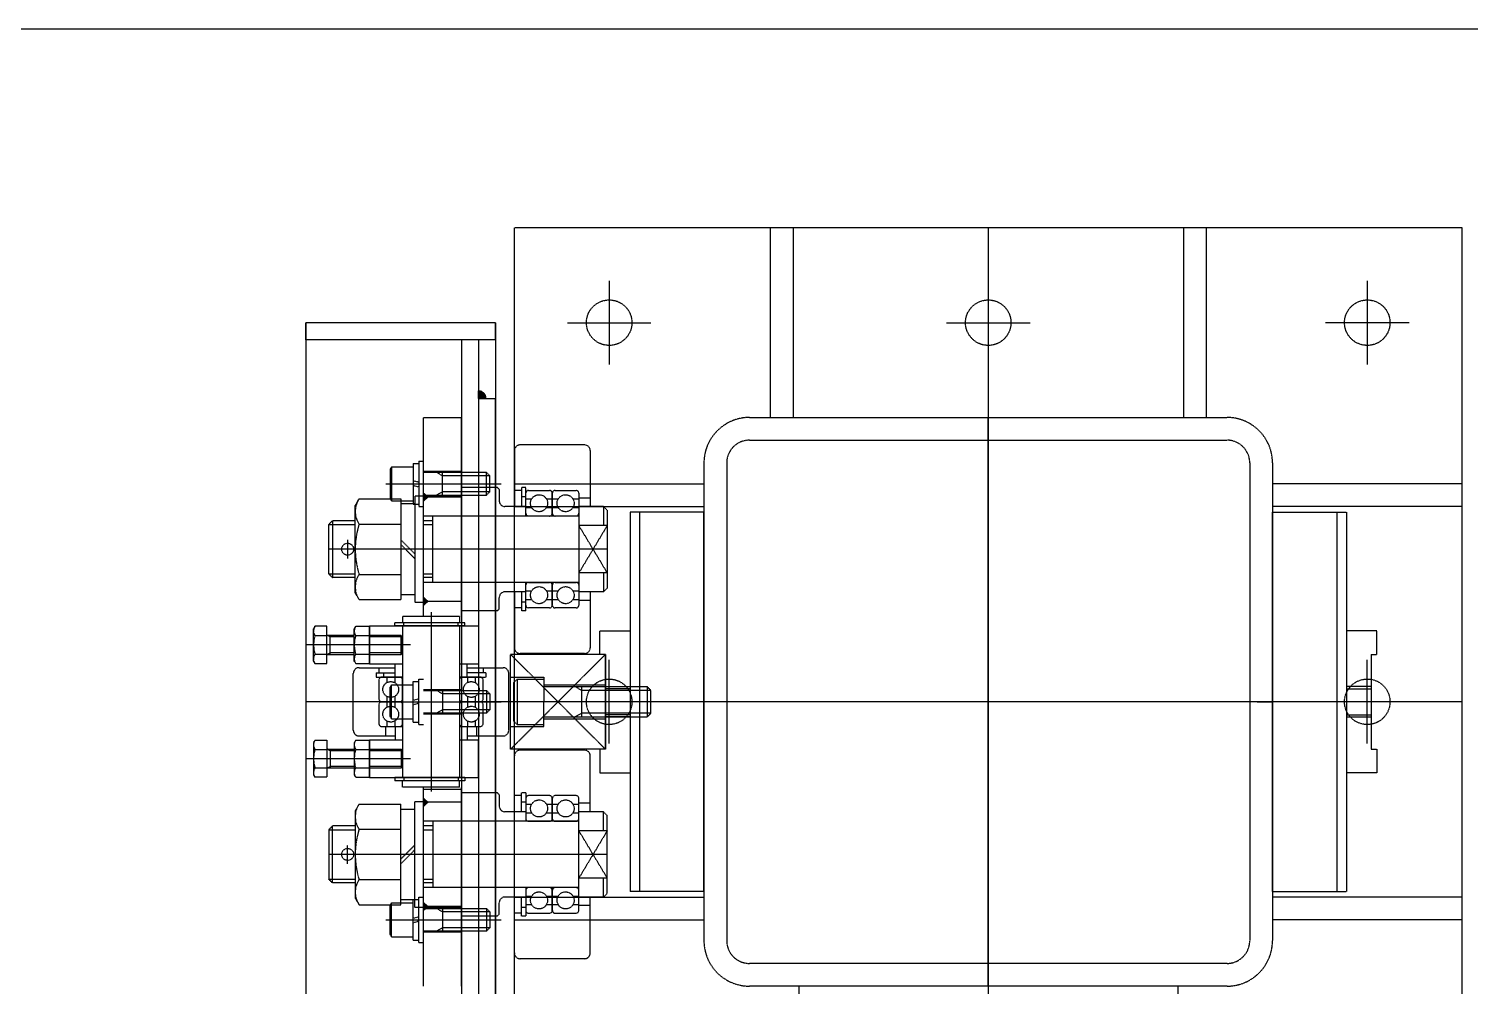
# Model space of a CAD drawing. Header units: millimetres. Extents: x -955179 to -912907, y 62798 to 154298.
# Drawn here: x -953463 to -952702, y 98045 to 98550 of the extents above; entities that cross this region are included whole.
import ezdxf

# ---------------------------------------------------------------- set-up
doc = ezdxf.new("R2010")
doc.units = ezdxf.units.MM
doc.header["$MEASUREMENT"] = 0
doc.linetypes.add('HIDDEN', pattern=[0.375, 0.25, -0.125])
doc.layers.add('CV', color=251, linetype='HIDDEN')

# ---------------------------------------------------------------- blocks, each defined once
blk = doc.blocks.new('A$C24162613')
at = {"layer": 'CV'}
blk.add_hatch(color=256, dxfattribs=at).paths.add_polyline_path([(-1714, -2519), (-1710, -2519), (-1710, -2515, 0.414214)])
for p, q in [((-1300, -2000), (-1800, -2000)), ((-1800, -2000), (-1800, -2500)), ((-1665, -2000), (-1665, -2100)), ((-1653, -2000), (-1653, -2100)), ((-1550, -2000), (-1550, -2500)), ((-1447, -2000), (-1447, -2100)), ((-1435, -2000), (-1435, -2100)), ((-1750, -2027.94), (-1750, -2072.06)), ((-1587.5, -2045, 0), (-1587.5, -2061, 0)), ((-1575, -2045, 0), (-1587.5, -2045, 0)), ((-1575, -2048, 0), (-1575, -2045, 0)), ((-1525, -2048, 0), (-1525, -2045, 0)), ((-1525, -2045, 0), (-1512.5, -2045, 0)), ((-1512.5, -2045, 0), (-1512.5, -2061, 0)), ((-1772.06, -2050), (-1727.94, -2050)), ((-1575, -2048, 0), (-1558, -2048, 0)), ((-1575, -2048, 0), (-1525, -2048, 0)), ((-1527.94, -2050), (-1572.06, -2050)), ((-1558, -2048, 0), (-1558, -2061, 0)), ((-1556.92, -2061, 0), (-1556.92, -2048, 0)), ((-1543.08, -2061, 0), (-1543.08, -2048, 0)), ((-1542, -2061, 0), (-1542, -2048, 0)), ((-1650, -2100, 0), (-1650, -2061, 0)), ((-1650, -2061, 0), (-1450, -2061, 0)), ((-1650, -2066, 0), (-1450, -2066, 0)), ((-1450, -2100, 0), (-1450, -2061, 0)), ((-1676, -2100, 0), (-1424, -2100, 0)), ((-1450, -2100, 0), (-1650, -2100, 0)), ((-1550, -2100, 0), (-1550, -2400, 0)), ((-1550, -2108.09, 0), (-1550, -2100, 0)), ((-1676, -2112, 0), (-1424, -2112, 0)), ((-1700, -2376, 0), (-1700, -2124, 0)), ((-1688, -2376, 0), (-1688, -2124, 0)), ((-1412, -2124, 0), (-1412, -2376, 0)), ((-1400, -2124, 0), (-1400, -2376, 0)), ((-1800, -2135), (-1700, -2135)), ((-1800, -2147), (-1700, -2147)), ((-1400, -2150, 0), (-1361, -2150, 0)), ((-1400, -2150, 0), (-1400, -2350, 0)), ((-1750, -2272.06), (-1750, -2227.94)), ((-1800, -2250), (-1300, -2250)), ((-1400, -2250, 0), (-1700, -2250, 0)), ((-1408.09, -2250, 0), (-1400, -2250, 0)), ((-1800, -2353), (-1700, -2353)), ((-1400, -2350, 0), (-1361, -2350, 0)), ((-1800, -2365), (-1700, -2365)), ((-1676, -2388, 0), (-1424, -2388, 0)), ((-1550, -2391.91, 0), (-1550, -2400, 0)), ((-1676, -2400, 0), (-1424, -2400, 0)), ((-1665, -2500), (-1665, -2400)), ((-1653, -2500), (-1653, -2400)), ((-1650, -2400, 0), (-1650, -2439, 0)), ((-1450, -2400, 0), (-1650, -2400, 0)), ((-1450, -2400, 0), (-1450, -2439, 0)), ((-1447, -2500), (-1447, -2400)), ((-1435, -2500), (-1435, -2400)), ((-1750, -2472.06), (-1750, -2427.94)), ((-1558, -2430, 0), (-1556, -2428, 0)), ((-1558, -2430, 0), (-1556, -2428, 0)), ((-1558, -2430, 0), (-1542, -2430, 0)), ((-1558, -2430, 0), (-1542, -2430, 0)), ((-1558, -2484.5, 0), (-1558, -2430, 0)), ((-1544, -2428, 0), (-1556, -2428, 0)), ((-1544, -2428, 0), (-1556, -2428, 0)), ((-1556, -2428, 0), (-1556, -2464.5, 0)), ((-1550, -2428, 0), (-1550, -2529, 0)), ((-1544, -2428, 0), (-1542, -2430, 0)), ((-1544, -2428, 0), (-1542, -2430, 0)), ((-1544, -2428, 0), (-1544, -2464.5, 0)), ((-1542, -2484.5, 0), (-1542, -2430, 0)), ((-1650, -2434, 0), (-1450, -2434, 0)), ((-1650, -2439, 0), (-1450, -2439, 0)), ((-1587.5, -2455, 0), (-1587.5, -2439, 0)), ((-1558, -2452, 0), (-1558, -2439, 0)), ((-1556.92, -2439, 0), (-1556.92, -2452, 0)), ((-1543.08, -2439, 0), (-1543.08, -2452, 0)), ((-1542, -2439, 0), (-1542, -2452, 0)), ((-1512.5, -2455, 0), (-1512.5, -2439, 0)), ((-1772.06, -2450), (-1727.94, -2450)), ((-1653, -2453, 0), (-1651, -2451, 0)), ((-1653, -2453, 0), (-1643, -2453, 0)), ((-1653, -2453, 0), (-1653, -2466, 0)), ((-1651, -2451, 0), (-1610, -2451, 0)), ((-1643, -2451, 0), (-1643, -2466, 0)), ((-1618, -2451, 0), (-1643, -2466, 0)), ((-1643, -2451, 0), (-1618, -2466, 0)), ((-1630.5, -2451, 0), (-1630.5, -2598, 0)), ((-1618, -2451, 0), (-1618, -2466, 0)), ((-1618, -2453, 0), (-1608, -2453, 0)), ((-1610, -2451, 0), (-1608, -2453, 0)), ((-1608, -2453, 0), (-1608, -2466, 0)), ((-1575, -2455, 0), (-1587.5, -2455, 0)), ((-1575, -2452, 0), (-1575, -2455, 0)), ((-1575, -2452, 0), (-1558, -2452, 0)), ((-1575, -2452, 0), (-1525, -2452, 0)), ((-1525, -2452, 0), (-1575, -2452, 0)), ((-1525, -2502, 0), (-1575, -2452, 0)), ((-1525, -2452, 0), (-1575, -2502, 0)), ((-1575, -2452, 0), (-1575, -2502, 0)), ((-1527.94, -2450), (-1572.06, -2450)), ((-1559, -2484.5, 0), (-1559, -2452, 0)), ((-1544, -2452, 0), (-1525, -2452, 0)), ((-1525, -2452, 0), (-1542, -2452, 0)), ((-1541, -2484.5, 0), (-1541, -2452, 0)), ((-1525, -2452, 0), (-1525, -2455, 0)), ((-1525, -2452, 0), (-1525, -2502, 0)), ((-1525, -2455, 0), (-1512.5, -2455, 0)), ((-1490, -2451, 0), (-1492, -2453, 0)), ((-1482, -2453, 0), (-1492, -2453, 0)), ((-1492, -2453, 0), (-1492, -2466, 0)), ((-1449, -2451, 0), (-1490, -2451, 0)), ((-1482, -2451, 0), (-1482, -2466, 0)), ((-1482, -2451, 0), (-1457, -2466, 0)), ((-1457, -2451, 0), (-1482, -2466, 0)), ((-1469.5, -2451, 0), (-1469.5, -2598, 0)), ((-1457, -2451, 0), (-1457, -2466, 0)), ((-1447, -2453, 0), (-1457, -2453, 0)), ((-1447, -2453, 0), (-1449, -2451, 0)), ((-1447, -2453, 0), (-1447, -2466, 0)), ((-1685.5, -2463, 0), (-1685.5, -2497, 0)), ((-1682.5, -2460, 0), (-1653, -2460, 0)), ((-1657.5, -2460, 0), (-1657.5, -2466, 0)), ((-1608, -2460, 0), (-1578.5, -2460, 0)), ((-1603.5, -2460, 0), (-1603.5, -2466, 0)), ((-1575.5, -2463, 0), (-1575.5, -2497, 0)), ((-1524.5, -2463, 0), (-1524.5, -2497, 0)), ((-1492, -2460, 0), (-1521.5, -2460, 0)), ((-1496.5, -2460, 0), (-1496.5, -2466, 0)), ((-1417.5, -2460, 0), (-1447, -2460, 0)), ((-1442.5, -2460, 0), (-1442.5, -2466, 0)), ((-1414.5, -2463, 0), (-1414.5, -2497, 0)), ((-1661.5, -2478.5, 0), (-1661.5, -2467.5, 0)), ((-1660, -2466, 0), (-1601, -2466, 0)), ((-1657, -2469.1, 0), (-1657, -2466, 0)), ((-1652.5, -2469.1, 0), (-1652.5, -2466, 0)), ((-1648, -2466, 0), (-1648, -2548, 0)), ((-1648, -2467.5, 0), (-1648, -2478.5, 0)), ((-1613, -2466, 0), (-1613, -2548, 0)), ((-1613, -2478.5, 0), (-1613, -2467.5, 0)), ((-1608.5, -2469.1, 0), (-1608.5, -2466, 0)), ((-1604, -2469.1, 0), (-1604, -2466, 0)), ((-1599.5, -2467.5, 0), (-1599.5, -2478.5, 0)), ((-1556, -2464.5, 0), (-1558, -2467.96, 0)), ((-1542, -2464.5, 0), (-1558, -2464.5, 0)), ((-1544, -2464.5, 0), (-1542, -2467.96, 0)), ((-1500.5, -2467.5, 0), (-1500.5, -2478.5, 0)), ((-1440, -2466, 0), (-1499, -2466, 0)), ((-1496, -2469.1, 0), (-1496, -2466, 0)), ((-1491.5, -2469.1, 0), (-1491.5, -2466, 0)), ((-1487, -2466, 0), (-1487, -2548, 0)), ((-1487, -2478.5, 0), (-1487, -2467.5, 0)), ((-1452, -2466, 0), (-1452, -2548, 0)), ((-1452, -2467.5, 0), (-1452, -2478.5, 0)), ((-1447.5, -2469.1, 0), (-1447.5, -2466, 0)), ((-1443, -2469.1, 0), (-1443, -2466, 0)), ((-1438.5, -2478.5, 0), (-1438.5, -2467.5, 0)), ((-1657, -2480, 0), (-1657, -2476.9, 0)), ((-1652.5, -2480, 0), (-1652.5, -2476.9, 0)), ((-1608.5, -2480, 0), (-1608.5, -2476.9, 0)), ((-1604, -2480, 0), (-1604, -2476.9, 0)), ((-1496, -2480, 0), (-1496, -2476.9, 0)), ((-1491.5, -2480, 0), (-1491.5, -2476.9, 0)), ((-1447.5, -2480, 0), (-1447.5, -2476.9, 0)), ((-1443, -2480, 0), (-1443, -2476.9, 0)), ((-1661.5, -2492.5, 0), (-1661.5, -2481.5, 0)), ((-1660, -2480, 0), (-1648, -2480, 0)), ((-1648, -2480, 0), (-1660, -2480, 0)), ((-1657, -2483.1, 0), (-1657, -2480, 0)), ((-1652.5, -2483.1, 0), (-1652.5, -2480, 0)), ((-1648, -2481.5, 0), (-1648, -2492.5, 0)), ((-1613, -2480, 0), (-1601, -2480, 0)), ((-1601, -2480, 0), (-1613, -2480, 0)), ((-1613, -2492.5, 0), (-1613, -2481.5, 0)), ((-1608.5, -2483.1, 0), (-1608.5, -2480, 0)), ((-1604, -2483.1, 0), (-1604, -2480, 0)), ((-1599.5, -2481.5, 0), (-1599.5, -2492.5, 0)), ((-1563, -2484.5, 0), (-1550, -2484.5, 0)), ((-1563, -2502, 0), (-1563, -2484.5, 0)), ((-1563, -2502, 0), (-1563, -2484.5, 0)), ((-1562, -2498.5, 0), (-1562, -2484.5, 0)), ((-1562, -2498.5, 0), (-1562, -2484.5, 0)), ((-1537, -2484.5, 0), (-1550, -2484.5, 0)), ((-1538, -2498.5, 0), (-1538, -2484.5, 0)), ((-1538, -2498.5, 0), (-1538, -2484.5, 0)), ((-1537, -2502, 0), (-1537, -2484.5, 0)), ((-1537, -2502, 0), (-1537, -2484.5, 0)), ((-1500.5, -2481.5, 0), (-1500.5, -2492.5, 0)), ((-1487, -2480, 0), (-1499, -2480, 0)), ((-1499, -2480, 0), (-1487, -2480, 0)), ((-1496, -2483.1, 0), (-1496, -2480, 0)), ((-1491.5, -2483.1, 0), (-1491.5, -2480, 0)), ((-1487, -2492.5, 0), (-1487, -2481.5, 0)), ((-1440, -2480, 0), (-1452, -2480, 0)), ((-1452, -2480, 0), (-1440, -2480, 0)), ((-1452, -2481.5, 0), (-1452, -2492.5, 0)), ((-1447.5, -2483.1, 0), (-1447.5, -2480, 0)), ((-1443, -2483.1, 0), (-1443, -2480, 0)), ((-1438.5, -2492.5, 0), (-1438.5, -2481.5, 0)), ((-1663, -2494, 0), (-1663, -2496.2, 0)), ((-1648, -2494, 0), (-1663, -2494, 0)), ((-1658.26, -2496.2, 0), (-1658.26, -2494, 0)), ((-1657, -2494, 0), (-1657, -2490.9, 0)), ((-1653, -2494, 0), (-1653, -2505, 0)), ((-1652.5, -2494, 0), (-1652.5, -2490.9, 0)), ((-1598, -2494, 0), (-1613, -2494, 0)), ((-1608.5, -2494, 0), (-1608.5, -2490.9, 0)), ((-1608, -2494, 0), (-1608, -2505, 0)), ((-1604, -2494, 0), (-1604, -2490.9, 0)), ((-1602.74, -2496.2, 0), (-1602.74, -2494, 0)), ((-1598, -2494, 0), (-1598, -2496.2, 0)), ((-1502, -2494, 0), (-1502, -2496.2, 0)), ((-1502, -2494, 0), (-1487, -2494, 0)), ((-1497.26, -2496.2, 0), (-1497.26, -2494, 0)), ((-1496, -2494, 0), (-1496, -2490.9, 0)), ((-1492, -2494, 0), (-1492, -2505, 0)), ((-1491.5, -2494, 0), (-1491.5, -2490.9, 0)), ((-1452, -2494, 0), (-1437, -2494, 0)), ((-1447.5, -2494, 0), (-1447.5, -2490.9, 0)), ((-1447, -2494, 0), (-1447, -2505, 0)), ((-1443, -2494, 0), (-1443, -2490.9, 0)), ((-1441.74, -2496.2, 0), (-1441.74, -2494, 0)), ((-1437, -2494, 0), (-1437, -2496.2, 0)), ((-1300, -2500), (-1800, -2500)), ((-1682.5, -2500, 0), (-1653, -2500, 0)), ((-1663, -2496.2, 0), (-1653, -2496.2, 0)), ((-1661.5, -2496.2, 0), (-1661.5, -2500, 0)), ((-1608, -2496.2, 0), (-1598, -2496.2, 0)), ((-1608, -2500, 0), (-1578.5, -2500, 0)), ((-1599.5, -2496.2, 0), (-1599.5, -2500, 0)), ((-1525, -2502, 0), (-1575, -2502, 0)), ((-1562, -2498.5, 0), (-1538, -2498.5, 0)), ((-1562, -2498.5, 0), (-1538, -2498.5, 0)), ((-1562, -2498.5, 0), (-1560, -2500.5, 0)), ((-1562, -2498.5, 0), (-1560, -2500.5, 0)), ((-1560, -2500.5, 0), (-1540, -2500.5, 0)), ((-1560, -2500.5, 0), (-1540, -2500.5, 0)), ((-1540, -2500.5, 0), (-1538, -2498.5, 0)), ((-1540, -2500.5, 0), (-1538, -2498.5, 0)), ((-1492, -2500, 0), (-1521.5, -2500, 0)), ((-1492, -2496.2, 0), (-1502, -2496.2, 0)), ((-1500.5, -2496.2, 0), (-1500.5, -2500, 0)), ((-1437, -2496.2, 0), (-1447, -2496.2, 0)), ((-1417.5, -2500, 0), (-1447, -2500, 0)), ((-1438.5, -2496.2, 0), (-1438.5, -2500, 0)), ((-1665, -2567.92, 0), (-1665, -2506.88, 0)), ((-1662, -2508, 0), (-1663, -2509, 0)), ((-1663, -2509, 0), (-1663, -2528, 0)), ((-1662, -2508, 0), (-1656, -2508, 0)), ((-1599, -2508, 0), (-1605, -2508, 0)), ((-1599, -2508, 0), (-1598, -2509, 0)), ((-1598, -2509, 0), (-1598, -2528, 0)), ((-1568, -2525, 0), (-1568, -2506, 0)), ((-1535, -2503, 0), (-1565, -2503, 0)), ((-1550, -2503, 0), (-1565, -2503, 0)), ((-1535, -2503, 0), (-1550, -2503, 0)), ((-1550, -2567.92, 0), (-1550, -2506.88, 0)), ((-1532, -2525, 0), (-1532, -2506, 0)), ((-1501, -2508, 0), (-1502, -2509, 0)), ((-1502, -2509, 0), (-1502, -2528, 0)), ((-1501, -2508, 0), (-1495, -2508, 0)), ((-1438, -2508, 0), (-1444, -2508, 0)), ((-1438, -2508, 0), (-1437, -2509, 0)), ((-1437, -2509, 0), (-1437, -2528, 0)), ((-1435, -2567.92, 0), (-1435, -2506.88, 0)), ((-1750, -2510, 0), (-1750, -2610, 0)), ((-1741, -2510, 0), (-1750, -2510, 0)), ((-1750, -2510, 0), (-1386, -2510, 0)), ((-1741, -2510, 0), (-1741, -2610, 0)), ((-1710, -2519, 0), (-1710, -2510, 0)), ((-1390, -2510, 0), (-1710, -2510, 0)), ((-1710, -2515, 0), (-1710, -2519, 0)), ((-1669.25, -2513, 0), (-1671, -2514.75, 0)), ((-1659, -2514.75, 0), (-1671, -2514.75, 0)), ((-1671, -2514.75, 0), (-1671, -2548, 0)), ((-1660.75, -2513, 0), (-1669.25, -2513, 0)), ((-1669.25, -2513, 0), (-1669.25, -2538, 0)), ((-1660.75, -2513, 0), (-1660.75, -2538, 0)), ((-1659, -2514.75, 0), (-1660.75, -2513, 0)), ((-1659, -2548, 0), (-1659, -2514.75, 0)), ((-1568, -2516.5, 0), (-1565.2, -2516.5, 0)), ((-1565.2, -2515, 0), (-1565.2, -2525, 0)), ((-1565.2, -2515, 0), (-1563, -2515, 0)), ((-1563, -2529, 0), (-1563, -2515, 0)), ((-1551.5, -2516.5, 0), (-1561.5, -2516.5, 0)), ((-1556, -2514.75, 0), (-1554.25, -2513, 0)), ((-1556, -2514.75, 0), (-1544, -2514.75, 0)), ((-1556, -2548, 0), (-1556, -2514.75, 0)), ((-1554.25, -2513, 0), (-1545.75, -2513, 0)), ((-1554.25, -2513, 0), (-1554.25, -2538, 0)), ((-1538.5, -2516.5, 0), (-1548.5, -2516.5, 0)), ((-1545.75, -2513, 0), (-1545.75, -2538, 0)), ((-1545.75, -2513, 0), (-1544, -2514.75, 0)), ((-1544, -2514.75, 0), (-1544, -2548, 0)), ((-1441, -2514.75, 0), (-1439.25, -2513, 0)), ((-1441, -2514.75, 0), (-1429, -2514.75, 0)), ((-1441, -2548, 0), (-1441, -2514.75, 0)), ((-1439.25, -2513, 0), (-1430.75, -2513, 0)), ((-1439.25, -2513, 0), (-1439.25, -2538, 0)), ((-1430.75, -2513, 0), (-1430.75, -2538, 0)), ((-1430.75, -2513, 0), (-1429, -2514.75, 0)), ((-1429, -2514.75, 0), (-1429, -2548, 0)), ((-1741, -2519, 0), (-1281, -2519, 0)), ((-1710, -2519, 0), (-1714, -2519, 0)), ((-1590, -2576.5, 0), (-1590, -2519, 0)), ((-1590, -2519, 0), (-1570, -2519, 0)), ((-1570, -2529, 0), (-1570, -2519, 0)), ((-1565.2, -2519, 0), (-1563, -2519, 0)), ((-1563, -2518, 0), (-1563, -2529, 0)), ((-1563, -2520.67, 0), (-1560.11, -2520.67, 0)), ((-1563, -2524.83, 0), (-1560.11, -2524.83, 0)), ((-1552.89, -2520.67, 0), (-1550, -2520.67, 0)), ((-1552.89, -2524.83, 0), (-1550, -2524.83, 0)), ((-1550, -2529, 0), (-1550, -2518, 0)), ((-1550, -2518, 0), (-1550, -2529, 0)), ((-1550, -2520.67, 0), (-1547.11, -2520.67, 0)), ((-1550, -2524.83, 0), (-1547.11, -2524.83, 0)), ((-1539.89, -2520.67, 0), (-1537, -2520.67, 0)), ((-1539.89, -2524.83, 0), (-1537, -2524.83, 0)), ((-1537, -2529, 0), (-1537, -2518, 0)), ((-1537, -2520, 0), (-1532, -2520, 0)), ((-1530, -2529, 0), (-1530, -2519, 0)), ((-1510, -2519, 0), (-1530, -2519, 0)), ((-1510, -2576.5, 0), (-1510, -2519, 0)), ((-1741, -2528, 0), (-1272, -2528, 0)), ((-1595, -2528, 0), (-1700, -2528, 0)), ((-1700, -2548, 0), (-1700, -2528, 0)), ((-1671.5, -2528, 0), (-1671.5, -2548, 0)), ((-1658.5, -2548, 0), (-1658.5, -2528, 0)), ((-1658, -2528, 0), (-1658, -2548, 0)), ((-1596.79, -2528, 0), (-1603, -2528, 0)), ((-1603, -2528, 0), (-1603, -2548, 0)), ((-1595, -2529, 0), (-1591.75, -2529, 0)), ((-1595, -2529, 0), (-1595, -2559, 0)), ((-1590, -2526.2, 0), (-1591.75, -2526.2, 0)), ((-1591.75, -2526.2, 0), (-1591.75, -2563.06, 0)), ((-1590, -2529.7, 0), (-1591.75, -2529.7, 0)), ((-1590, -2526.2, 0), (-1590, -2563.06, 0)), ((-1590, -2529, 0), (-1510, -2529, 0)), ((-1563, -2525, 0), (-1570, -2525, 0)), ((-1561.5, -2529, 0), (-1551.5, -2529, 0)), ((-1556.5, -2548, 0), (-1556.5, -2528, 0)), ((-1548.5, -2529, 0), (-1538.5, -2529, 0)), ((-1543.5, -2528, 0), (-1543.5, -2548, 0)), ((-1537, -2525, 0), (-1530, -2525, 0)), ((-1510, -2526.2, 0), (-1508.25, -2526.2, 0)), ((-1510, -2526.2, 0), (-1510, -2563.06, 0)), ((-1510, -2529.7, 0), (-1508.25, -2529.7, 0)), ((-1508.25, -2526.2, 0), (-1508.25, -2563.06, 0)), ((-1505, -2529, 0), (-1508.25, -2529, 0)), ((-1400, -2528, 0), (-1505, -2528, 0)), ((-1505, -2529, 0), (-1505, -2559, 0)), ((-1504, -2548, 0), (-1504, -2528, 0)), ((-1503.21, -2528, 0), (-1497, -2528, 0)), ((-1497, -2528, 0), (-1497, -2548, 0)), ((-1442, -2528, 0), (-1442, -2548, 0)), ((-1441.5, -2548, 0), (-1441.5, -2528, 0)), ((-1428.5, -2528, 0), (-1428.5, -2548, 0)), ((-1659, -2538, 0), (-1671, -2538, 0)), ((-1669.25, -2538, 0), (-1671, -2541.03, 0)), ((-1660.75, -2538, 0), (-1659, -2541.03, 0)), ((-1556, -2538, 0), (-1544, -2538, 0)), ((-1554.25, -2538, 0), (-1556, -2541.03, 0)), ((-1545.75, -2538, 0), (-1544, -2541.03, 0)), ((-1441, -2538, 0), (-1429, -2538, 0)), ((-1439.25, -2538, 0), (-1441, -2541.03, 0)), ((-1430.75, -2538, 0), (-1429, -2541.03, 0)), ((-1613, -2543, 0), (-1648, -2543, 0)), ((-1645.5, -2543, 0), (-1645.5, -2548, 0)), ((-1643.5, -2548, 0), (-1643.5, -2543, 0)), ((-1617.5, -2548, 0), (-1617.5, -2543, 0)), ((-1615.5, -2543, 0), (-1615.5, -2548, 0)), ((-1597.33, -2544, 0), (-1502.75, -2544, 0)), ((-1487, -2543, 0), (-1452, -2543, 0)), ((-1484.5, -2543, 0), (-1484.5, -2548, 0)), ((-1482.5, -2548, 0), (-1482.5, -2543, 0)), ((-1456.5, -2548, 0), (-1456.5, -2543, 0)), ((-1454.5, -2543, 0), (-1454.5, -2548, 0)), ((-1595, -2548, 0), (-1700, -2548, 0)), ((-1677, -2550.5, 0), (-1677, -2548, 0)), ((-1677, -2550.5, 0), (-1653, -2550.5, 0)), ((-1675.75, -2553.5, 0), (-1675.75, -2550.5, 0)), ((-1675.75, -2553.5, 0), (-1654.25, -2553.5, 0)), ((-1674, -2564.8, 0), (-1674, -2553.5, 0)), ((-1665.8, -2550.5, 0), (-1666.61, -2553.5, 0)), ((-1664.2, -2553.5, 0), (-1663.39, -2550.5, 0)), ((-1658.5, -2548, 0), (-1658.5, -2552.5, 0)), ((-1658.5, -2552.5, 0), (-1602.5, -2552.5, 0)), ((-1656, -2564.8, 0), (-1656, -2553.5, 0)), ((-1654.45, -2552.5, 0), (-1654.45, -2560, 0)), ((-1654.25, -2553.5, 0), (-1654.25, -2550.5, 0)), ((-1653, -2550.5, 0), (-1653, -2548, 0)), ((-1635.5, -2560, 0), (-1628, -2552.5, 0)), ((-1633, -2560, 0), (-1625.5, -2552.5, 0)), ((-1606.55, -2560, 0), (-1606.55, -2552.5, 0)), ((-1602.5, -2552.5, 0), (-1602.5, -2548, 0)), ((-1580, -2554.87, 0), (-1580, -2609.68, 0)), ((-1562, -2550.5, 0), (-1562, -2548, 0)), ((-1538, -2550.5, 0), (-1562, -2550.5, 0)), ((-1560.75, -2553.5, 0), (-1560.75, -2550.5, 0)), ((-1539.25, -2553.5, 0), (-1560.75, -2553.5, 0)), ((-1559, -2564.8, 0), (-1559, -2553.5, 0)), ((-1550.8, -2553.5, 0), (-1551.61, -2550.5, 0)), ((-1549.2, -2550.5, 0), (-1548.39, -2553.5, 0)), ((-1541, -2564.8, 0), (-1541, -2553.5, 0)), ((-1539.25, -2553.5, 0), (-1539.25, -2550.5, 0)), ((-1538, -2550.5, 0), (-1538, -2548, 0)), ((-1520, -2554.87, 0), (-1520, -2609.68, 0)), ((-1400, -2548, 0), (-1505, -2548, 0)), ((-1497.5, -2552.5, 0), (-1497.5, -2548, 0)), ((-1441.5, -2552.5, 0), (-1497.5, -2552.5, 0)), ((-1493.45, -2560, 0), (-1493.45, -2552.5, 0)), ((-1467, -2560, 0), (-1474.5, -2552.5, 0)), ((-1464.5, -2560, 0), (-1472, -2552.5, 0)), ((-1447, -2550.5, 0), (-1447, -2548, 0)), ((-1423, -2550.5, 0), (-1447, -2550.5, 0)), ((-1445.75, -2553.5, 0), (-1445.75, -2550.5, 0)), ((-1424.25, -2553.5, 0), (-1445.75, -2553.5, 0)), ((-1445.55, -2552.5, 0), (-1445.55, -2560, 0)), ((-1444, -2564.8, 0), (-1444, -2553.5, 0)), ((-1441.5, -2548, 0), (-1441.5, -2552.5, 0)), ((-1435.8, -2553.5, 0), (-1436.61, -2550.5, 0)), ((-1434.2, -2550.5, 0), (-1433.39, -2553.5, 0)), ((-1426, -2564.8, 0), (-1426, -2553.5, 0)), ((-1424.25, -2553.5, 0), (-1424.25, -2550.5, 0)), ((-1423, -2550.5, 0), (-1423, -2548, 0)), ((-1657.06, -2581.94, 0), (-1657.06, -2560, 0)), ((-1657.06, -2560, 0), (-1603.94, -2560, 0)), ((-1643.78, -2581.94, 0), (-1643.78, -2560, 0)), ((-1617.22, -2581.94, 0), (-1617.22, -2560, 0)), ((-1603.94, -2581.94, 0), (-1603.94, -2560, 0)), ((-1595, -2559, 0), (-1591.75, -2559, 0)), ((-1590, -2558.3, 0), (-1591.75, -2558.3, 0)), ((-1590, -2559, 0), (-1510, -2559, 0)), ((-1584.19, -2559, 0), (-1585, -2559.81, 0)), ((-1575, -2559.81, 0), (-1585, -2559.81, 0)), ((-1585, -2559.81, 0), (-1585, -2576.5, 0)), ((-1575.81, -2559, 0), (-1584.19, -2559, 0)), ((-1584.19, -2559, 0), (-1584.19, -2576.5, 0)), ((-1575, -2559.81, 0), (-1575.81, -2559, 0)), ((-1575.81, -2559, 0), (-1575.81, -2576.5, 0)), ((-1575, -2576.5, 0), (-1575, -2559.81, 0)), ((-1570, -2576.5, 0), (-1570, -2559, 0)), ((-1563, -2573, 0), (-1563, -2559, 0)), ((-1563, -2559, 0), (-1563, -2570, 0)), ((-1551.5, -2559, 0), (-1561.5, -2559, 0)), ((-1550, -2559, 0), (-1550, -2610.13, 0)), ((-1550, -2570, 0), (-1550, -2559, 0)), ((-1550, -2559, 0), (-1550, -2570, 0)), ((-1538.5, -2559, 0), (-1548.5, -2559, 0)), ((-1537, -2570, 0), (-1537, -2559, 0)), ((-1530, -2576.5, 0), (-1530, -2559, 0)), ((-1525, -2559.81, 0), (-1524.19, -2559, 0)), ((-1525, -2559.81, 0), (-1515, -2559.81, 0)), ((-1525, -2576.5, 0), (-1525, -2559.81, 0)), ((-1524.19, -2559, 0), (-1515.81, -2559, 0)), ((-1524.19, -2559, 0), (-1524.19, -2576.5, 0)), ((-1515.81, -2559, 0), (-1515, -2559.81, 0)), ((-1515.81, -2559, 0), (-1515.81, -2576.5, 0)), ((-1515, -2559.81, 0), (-1515, -2576.5, 0)), ((-1510, -2558.3, 0), (-1508.25, -2558.3, 0)), ((-1505, -2559, 0), (-1508.25, -2559, 0)), ((-1496.06, -2581.94, 0), (-1496.06, -2560, 0)), ((-1442.94, -2560, 0), (-1496.06, -2560, 0)), ((-1482.78, -2581.94, 0), (-1482.78, -2560, 0)), ((-1456.22, -2581.94, 0), (-1456.22, -2560, 0)), ((-1442.94, -2581.94, 0), (-1442.94, -2560, 0)), ((-1674, -2564.8, 0), (-1656, -2564.8, 0)), ((-1674, -2564.8, 0), (-1672.79, -2565.5, 0)), ((-1672.79, -2565.5, 0), (-1657.21, -2565.5, 0)), ((-1656, -2564.8, 0), (-1657.21, -2565.5, 0)), ((-1590, -2563.06, 0), (-1591.75, -2563.06, 0)), ((-1563, -2563, 0), (-1570, -2563, 0)), ((-1568, -2582, 0), (-1568, -2563, 0)), ((-1565.2, -2573, 0), (-1565.2, -2563, 0)), ((-1565.2, -2569, 0), (-1563, -2569, 0)), ((-1563, -2563.17, 0), (-1560.11, -2563.17, 0)), ((-1563, -2567.33, 0), (-1560.11, -2567.33, 0)), ((-1541, -2564.8, 0), (-1559, -2564.8, 0)), ((-1559, -2564.8, 0), (-1557.79, -2565.5, 0)), ((-1542.21, -2565.5, 0), (-1557.79, -2565.5, 0)), ((-1552.89, -2563.17, 0), (-1550, -2563.17, 0)), ((-1552.89, -2567.33, 0), (-1550, -2567.33, 0)), ((-1550, -2563.17, 0), (-1547.11, -2563.17, 0)), ((-1550, -2567.33, 0), (-1547.11, -2567.33, 0)), ((-1541, -2564.8, 0), (-1542.21, -2565.5, 0)), ((-1539.89, -2563.17, 0), (-1537, -2563.17, 0)), ((-1539.89, -2567.33, 0), (-1537, -2567.33, 0)), ((-1537, -2563, 0), (-1530, -2563, 0)), ((-1537, -2568, 0), (-1532, -2568, 0)), ((-1532, -2582, 0), (-1532, -2563, 0)), ((-1510, -2563.06, 0), (-1508.25, -2563.06, 0)), ((-1426, -2564.8, 0), (-1444, -2564.8, 0)), ((-1444, -2564.8, 0), (-1442.79, -2565.5, 0)), ((-1427.21, -2565.5, 0), (-1442.79, -2565.5, 0)), ((-1426, -2564.8, 0), (-1427.21, -2565.5, 0)), ((-1590, -2576.5, 0), (-1570, -2576.5, 0)), ((-1589.82, -2583.74, 0), (-1589.82, -2576.5, 0)), ((-1570.18, -2576.5, 0), (-1589.82, -2576.5, 0)), ((-1584.91, -2583.74, 0), (-1584.91, -2576.5, 0)), ((-1575.09, -2583.74, 0), (-1575.09, -2576.5, 0)), ((-1570.18, -2583.74, 0), (-1570.18, -2576.5, 0)), ((-1568, -2571.5, 0), (-1565.2, -2571.5, 0)), ((-1565.2, -2573, 0), (-1563, -2573, 0)), ((-1561.5, -2571.5, 0), (-1551.5, -2571.5, 0)), ((-1548.5, -2571.5, 0), (-1538.5, -2571.5, 0)), ((-1510, -2576.5, 0), (-1530, -2576.5, 0)), ((-1529.82, -2583.74, 0), (-1529.82, -2576.5, 0)), ((-1529.82, -2576.5, 0), (-1510.18, -2576.5, 0)), ((-1524.91, -2583.74, 0), (-1524.91, -2576.5, 0)), ((-1515.09, -2583.74, 0), (-1515.09, -2576.5, 0)), ((-1510.18, -2583.74, 0), (-1510.18, -2576.5, 0)), ((-1653.5, -2584, 0), (-1657.06, -2581.94, 0)), ((-1607.5, -2584, 0), (-1653.5, -2584, 0)), ((-1645.5, -2584, 0), (-1645.5, -2596, 0)), ((-1643.5, -2598, 0), (-1643.5, -2584, 0)), ((-1617.5, -2598, 0), (-1617.5, -2584, 0)), ((-1615.5, -2584, 0), (-1615.5, -2596, 0)), ((-1603.94, -2581.94, 0), (-1607.5, -2584, 0)), ((-1588.5, -2584.5, 0), (-1589.82, -2583.74, 0)), ((-1571.5, -2584.5, 0), (-1588.5, -2584.5, 0)), ((-1585, -2584.5, 0), (-1585, -2599, 0)), ((-1584.19, -2584.5, 0), (-1584.19, -2597.19, 0)), ((-1575.81, -2584.5, 0), (-1575.81, -2597.19, 0)), ((-1575, -2599, 0), (-1575, -2584.5, 0)), ((-1570.18, -2583.74, 0), (-1571.5, -2584.5, 0)), ((-1535, -2585, 0), (-1565, -2585, 0)), ((-1535, -2585, 0), (-1550, -2585, 0)), ((-1529.82, -2583.74, 0), (-1528.5, -2584.5, 0)), ((-1528.5, -2584.5, 0), (-1511.5, -2584.5, 0)), ((-1525, -2599, 0), (-1525, -2584.5, 0)), ((-1524.19, -2584.5, 0), (-1524.19, -2597.19, 0)), ((-1515.81, -2584.5, 0), (-1515.81, -2597.19, 0)), ((-1515, -2584.5, 0), (-1515, -2599, 0)), ((-1511.5, -2584.5, 0), (-1510.18, -2583.74, 0)), ((-1496.06, -2581.94, 0), (-1492.5, -2584, 0)), ((-1492.5, -2584, 0), (-1446.5, -2584, 0)), ((-1484.5, -2584, 0), (-1484.5, -2596, 0)), ((-1482.5, -2598, 0), (-1482.5, -2584, 0)), ((-1456.5, -2598, 0), (-1456.5, -2584, 0)), ((-1454.5, -2584, 0), (-1454.5, -2596, 0)), ((-1446.5, -2584, 0), (-1442.94, -2581.94, 0)), ((-1635.45, -2588, 0), (-1625.63, -2588, 0)), ((-1464.55, -2588, 0), (-1474.37, -2588, 0)), ((-1645.5, -2596, 0), (-1643.5, -2598, 0)), ((-1645.5, -2596, 0), (-1615.5, -2596, 0)), ((-1617.5, -2598, 0), (-1643.5, -2598, 0)), ((-1617.5, -2598, 0), (-1615.5, -2596, 0)), ((-1589.82, -2599, 0), (-1589.82, -2605.24, 0)), ((-1570.18, -2599, 0), (-1589.82, -2599, 0)), ((-1584.19, -2597.19, 0), (-1585, -2598.6, 0)), ((-1575, -2597.19, 0), (-1585, -2597.19, 0)), ((-1584.91, -2605.24, 0), (-1584.91, -2599, 0)), ((-1575.81, -2597.19, 0), (-1575, -2598.6, 0)), ((-1575.09, -2605.24, 0), (-1575.09, -2599, 0)), ((-1570.18, -2605.24, 0), (-1570.18, -2599, 0)), ((-1529.82, -2605.24, 0), (-1529.82, -2599, 0)), ((-1529.82, -2599, 0), (-1510.18, -2599, 0)), ((-1524.19, -2597.19, 0), (-1525, -2598.6, 0)), ((-1525, -2597.19, 0), (-1515, -2597.19, 0)), ((-1524.91, -2605.24, 0), (-1524.91, -2599, 0)), ((-1515.81, -2597.19, 0), (-1515, -2598.6, 0)), ((-1515.09, -2605.24, 0), (-1515.09, -2599, 0)), ((-1510.18, -2599, 0), (-1510.18, -2605.24, 0)), ((-1482.5, -2598, 0), (-1484.5, -2596, 0)), ((-1454.5, -2596, 0), (-1484.5, -2596, 0)), ((-1482.5, -2598, 0), (-1456.5, -2598, 0)), ((-1454.5, -2596, 0), (-1456.5, -2598, 0)), ((-1588.5, -2606, 0), (-1589.82, -2605.24, 0)), ((-1571.5, -2606, 0), (-1588.5, -2606, 0)), ((-1570.18, -2605.24, 0), (-1571.5, -2606, 0)), ((-1529.82, -2605.24, 0), (-1528.5, -2606, 0)), ((-1528.5, -2606, 0), (-1511.5, -2606, 0)), ((-1511.5, -2606, 0), (-1510.18, -2605.24, 0)), ((-1741, -2610, 0), (-1750, -2610, 0)), ((-1750, -2610, 0), (-1201, -2610, 0))]:
    blk.add_line(p, q, dxfattribs=at)
for centre, radius in [((-1750, -2050), 12), ((-1550, -2050), 12), ((-1750, -2250), 12), ((-1750, -2450), 12), ((-1550, -2450), 12), ((-1654.75, -2473, 0), 4.5), ((-1606.25, -2473, 0), 4.5), ((-1493.75, -2473, 0), 4.5), ((-1445.25, -2473, 0), 4.5), ((-1654.75, -2487, 0), 4.5), ((-1606.25, -2487, 0), 4.5), ((-1493.75, -2487, 0), 4.5), ((-1445.25, -2487, 0), 4.5), ((-1556.5, -2522.75, 0), 4.17), ((-1543.5, -2522.75, 0), 4.17), ((-1556.5, -2565.25, 0), 4.17), ((-1543.5, -2565.25, 0), 4.17), ((-1630.5, -2588, 0), 3.15), ((-1469.5, -2588, 0), 3.15)]:
    blk.add_circle(centre, radius, dxfattribs=at)
for centre, radius, start, end in [((-1676, -2124, 0), 24, 90, 180), ((-1424, -2124, 0), 24, 0, 90), ((-1676, -2124, 0), 12, 90, 180), ((-1424, -2124, 0), 12, 0, 90), ((-1676, -2376, 0), 24, 180, 270), ((-1676, -2376, 0), 12, 180, 270), ((-1424, -2376, 0), 24, 270, 0), ((-1424, -2376, 0), 12, 270, 0), ((-1682.5, -2463, 0), 3, 90, 180), ((-1578.5, -2463, 0), 3, 0, 90), ((-1521.5, -2463, 0), 3, 90, 180), ((-1417.5, -2463, 0), 3, 0, 90), ((-1660, -2467.5, 0), 1.5, 90, 180), ((-1649.5, -2467.5, 0), 1.5, 0, 90), ((-1611.5, -2467.5, 0), 1.5, 90, 180), ((-1601, -2467.5, 0), 1.5, 0, 90), ((-1499, -2467.5, 0), 1.5, 90, 180), ((-1488.5, -2467.5, 0), 1.5, 0, 90), ((-1450.5, -2467.5, 0), 1.5, 90, 180), ((-1440, -2467.5, 0), 1.5, 0, 90), ((-1660, -2478.5, 0), 1.5, 180, 270), ((-1649.5, -2478.5, 0), 1.5, 270, 0), ((-1611.5, -2478.5, 0), 1.5, 180, 270), ((-1601, -2478.5, 0), 1.5, 270, 0), ((-1499, -2478.5, 0), 1.5, 180, 270), ((-1488.5, -2478.5, 0), 1.5, 270, 0), ((-1450.5, -2478.5, 0), 1.5, 180, 270), ((-1440, -2478.5, 0), 1.5, 270, 0), ((-1660, -2481.5, 0), 1.5, 90, 180), ((-1649.5, -2481.5, 0), 1.5, 0, 90), ((-1611.5, -2481.5, 0), 1.5, 90, 180), ((-1601, -2481.5, 0), 1.5, 0, 90), ((-1499, -2481.5, 0), 1.5, 90, 180), ((-1488.5, -2481.5, 0), 1.5, 0, 90), ((-1450.5, -2481.5, 0), 1.5, 90, 180), ((-1440, -2481.5, 0), 1.5, 0, 90), ((-1660, -2492.5, 0), 1.5, 180, 270), ((-1649.5, -2492.5, 0), 1.5, 270, 0), ((-1611.5, -2492.5, 0), 1.5, 180, 270), ((-1601, -2492.5, 0), 1.5, 270, 0), ((-1499, -2492.5, 0), 1.5, 180, 270), ((-1488.5, -2492.5, 0), 1.5, 270, 0), ((-1450.5, -2492.5, 0), 1.5, 180, 270), ((-1440, -2492.5, 0), 1.5, 270, 0), ((-1682.5, -2497, 0), 3, 180, 270), ((-1578.5, -2497, 0), 3, 270, 0), ((-1521.5, -2497, 0), 3, 180, 270), ((-1417.5, -2497, 0), 3, 270, 0), ((-1656, -2505, 0), 3, 270, 0), ((-1605, -2505, 0), 3, 180, 270), ((-1565, -2506, 0), 3, 90, 180), ((-1535, -2506, 0), 3, 0, 90), ((-1495, -2505, 0), 3, 270, 0), ((-1444, -2505, 0), 3, 180, 270), ((-1710, -2519, 0), 4, 90, 180), ((-1561.5, -2518, 0), 1.5, 90, 180), ((-1551.5, -2518, 0), 1.5, 0, 90), ((-1548.5, -2518, 0), 1.5, 90, 180), ((-1538.5, -2518, 0), 1.5, 0, 90), ((-1561.5, -2527.5, 0), 1.5, 180, 270), ((-1551.5, -2527.5, 0), 1.5, 270, 0), ((-1548.5, -2527.5, 0), 1.5, 180, 270), ((-1538.5, -2527.5, 0), 1.5, 270, 0), ((-1561.5, -2560.5, 0), 1.5, 90, 180), ((-1551.5, -2560.5, 0), 1.5, 0, 90), ((-1548.5, -2560.5, 0), 1.5, 90, 180), ((-1538.5, -2560.5, 0), 1.5, 0, 90), ((-1561.5, -2570, 0), 1.5, 180, 270), ((-1551.5, -2570, 0), 1.5, 270, 0), ((-1548.5, -2570, 0), 1.5, 180, 270), ((-1538.5, -2570, 0), 1.5, 270, 0), ((-1650.42, -2572.25, 0), 11.75, 235.59101, 304.40899), ((-1630.18, -2538, 0), 46, 252.8014, 269.59981), ((-1630.82, -2538, 0), 46, 270.40019, 287.1986), ((-1610.58, -2572.25, 0), 11.75, 235.59101, 304.40899), ((-1587.36, -2580.16, 0), 4.34, 235.59101, 304.40899), ((-1579.88, -2567.5, 0), 17, 252.8014, 269.59981), ((-1580.12, -2567.5, 0), 17, 270.40019, 287.1986), ((-1572.64, -2580.16, 0), 4.34, 235.59101, 304.40899), ((-1565, -2582, 0), 3, 180, 270), ((-1535, -2582, 0), 3, 270, 0), ((-1527.36, -2580.16, 0), 4.34, 235.59101, 304.40899), ((-1519.88, -2567.5, 0), 17, 252.8014, 269.59981), ((-1520.12, -2567.5, 0), 17, 270.40019, 287.1986), ((-1512.64, -2580.16, 0), 4.34, 235.59101, 304.40899), ((-1489.42, -2572.25, 0), 11.75, 235.59101, 304.40899), ((-1469.18, -2538, 0), 46, 252.8014, 269.59981), ((-1469.82, -2538, 0), 46, 270.40019, 287.1986), ((-1449.58, -2572.25, 0), 11.75, 235.59101, 304.40899), ((-1587.36, -2601.66, 0), 4.34, 235.59101, 304.40899), ((-1580, -2588.96, 0), 17, 253.21986, 286.78014), ((-1572.64, -2601.66, 0), 4.34, 235.59101, 304.40899), ((-1527.36, -2601.66, 0), 4.34, 235.59101, 304.40899), ((-1520, -2588.96, 0), 17, 253.21986, 286.78014), ((-1512.64, -2601.66, 0), 4.34, 235.59101, 304.40899)]:
    blk.add_arc(centre, radius, start, end, dxfattribs=at)
for points in [[(-1660.57, -2548, 0), (-1658, -2548, 0), (-1658, -2545.17, 0)], [(-1655.43, -2548, 0), (-1658, -2548, 0), (-1658, -2545.17, 0)], [(-1605.57, -2548, 0), (-1603, -2548, 0), (-1603, -2545.17, 0)], [(-1600.43, -2548, 0), (-1603, -2548, 0), (-1603, -2545.17, 0)], [(-1499.57, -2548, 0), (-1497, -2548, 0), (-1497, -2545.17, 0)], [(-1494.43, -2548, 0), (-1497, -2548, 0), (-1497, -2545.17, 0)], [(-1444.57, -2548, 0), (-1442, -2548, 0), (-1442, -2545.17, 0)], [(-1439.43, -2548, 0), (-1442, -2548, 0), (-1442, -2545.17, 0)]]:
    blk.add_solid(points, dxfattribs=at)

msp = doc.modelspace()

# ---------------------------------------------------------------- linework, layer by layer
at = {"layer": 'CV'}
msp.add_lwpolyline([(-946971.26, 98550.13), (-946971.26, 94740.13), (-954526.68, 94740.13), (-954526.68, 98550.13), (-946971.26, 98550.13)], dxfattribs=at)

# ---------------------------------------------------------------- block references
at = {"layer": 'CV', "rotation": 269.9999999999999}
msp.add_blockref('A$C24162613', (-950706.68, 96645.13), dxfattribs=at)

doc.saveas('drawing.dxf')
